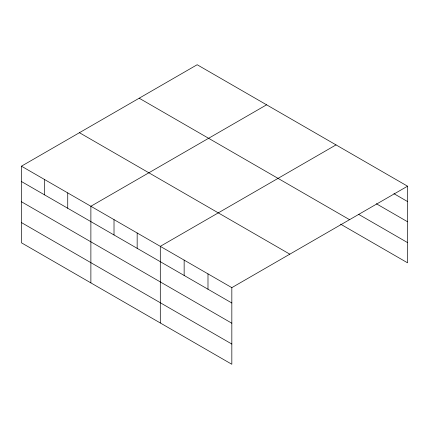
<?xml version="1.0" encoding="UTF-8"?>
<svg xmlns="http://www.w3.org/2000/svg" width="429" height="429" viewBox="0 0 429 429"><rect width="100%" height="100%" fill="white"/><g stroke="black" fill="none" stroke-linecap="round" stroke-linejoin="round"><path stroke-width="0.64" d="M340.562 224.142L407.55 262.816L407.55 186.197L197.168 64.731L21.45 166.184L21.45 242.803L231.832 364.269L231.832 287.644L21.45 166.184M266.591 104.815L90.878 206.263L90.878 282.888M336.02 144.9L160.301 246.348L160.301 322.967M231.832 287.644L407.55 186.197M393.924 193.677L407.55 201.544M376.324 203.737L407.55 221.766M358.73 214.409L407.55 242.599M139.178 98.209L349.565 219.675M79.435 132.706L289.822 254.166M21.45 181.531L231.832 302.997M21.45 201.748L231.832 323.214M21.45 222.581L231.832 344.047M207.99 273.879L207.99 289.226M184.148 260.113L184.148 275.461M137.162 232.99L137.162 248.337M114.017 219.627L114.017 234.974M67.734 192.905L67.734 208.253M44.595 179.542L44.595 194.889"/></g></svg>
